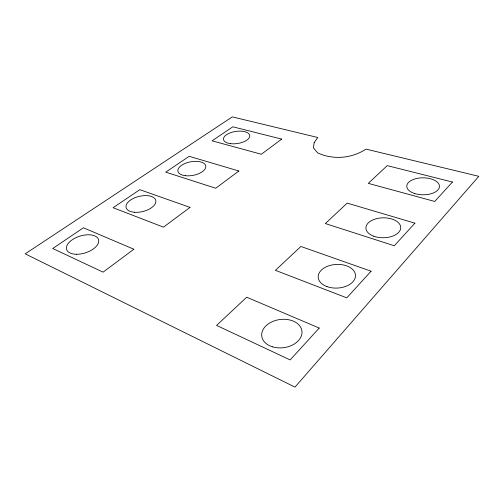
<?xml version="1.0" encoding="UTF-8"?>
<svg xmlns="http://www.w3.org/2000/svg" width="504" height="504" viewBox="0 0 504 504"><rect width="100%" height="100%" fill="white"/><g stroke="black" fill="none" stroke-linecap="round" stroke-linejoin="round"><path stroke-width="0.76" d="M314.156 142.632L313.419 147.855L317.577 152.876C333.094 160.077 351.748 158.495 366.005 149.121L478.8 176.318L294.985 387.116L25.2 253.84L232.306 116.884L317.791 137.498L314.156 142.632M319.227 328.06L290.147 359.932L216.575 325.408L246.689 297.215L319.227 328.06M371.089 271.209L346.784 297.851L275.404 270.327L300.888 246.462L371.089 271.209M414.912 223.171L394.298 245.769L325.351 223.562L347.199 203.106L414.912 223.171M452.441 182.032L434.731 201.449L368.285 183.362L387.217 165.633L452.441 182.032M133.85 249.228L103.087 272.147L52.737 248.516L83.418 227.783L133.85 249.228M190.021 207.383L163.479 227.153L113.104 207.724L139.797 189.68L190.021 207.383M238.846 171.007L215.718 188.238L165.747 172.141L189.189 156.297L238.846 171.007M281.679 139.098L261.343 154.243L212.071 140.83L232.817 126.806L281.679 139.098M272.475 346.828A20.248 14.194 -7.3 0 0 301.99 331.714A20.248 14.194 -7.3 0 0 271.051 322.251A20.248 14.194 -7.3 0 0 272.475 346.828M326.894 286.568A18.667 11.838 -2.9 0 0 355.484 276.148A18.667 11.838 -2.9 0 0 328.154 266.024A18.667 11.838 -2.9 0 0 326.894 286.568M373.76 236.206A17.401 9.967 -0.8 0 0 400.699 228.218A17.401 9.967 -0.8 0 0 375.518 218.95A17.401 9.967 -0.8 0 0 373.76 236.206M414.742 193.561A16.342 8.486 0.3 0 0 439.456 186.486A16.342 8.486 0.3 0 0 415.151 178.863A16.342 8.486 0.3 0 0 414.742 193.561M76.69 254.274A16.701 8.807 -17.2 0 0 98.557 239.683A16.701 8.807 -17.2 0 0 72.481 239.608A16.701 8.807 -17.2 0 0 76.69 254.274M134.486 212.266A15.271 7.787 -13.5 0 0 155.856 200.731A15.271 7.787 -13.5 0 0 132.47 198.891A15.271 7.787 -13.5 0 0 134.486 212.266M185.674 175.738A14.169 6.886 -10.7 0 0 205.783 166.137A14.169 6.886 -10.7 0 0 184.042 163.907A14.169 6.886 -10.7 0 0 185.674 175.738M230.599 143.659A13.274 6.105 -8.5 0 0 249.757 135.633A13.274 6.105 -8.5 0 0 229.477 133.138A13.274 6.105 -8.5 0 0 230.599 143.659"/></g></svg>
